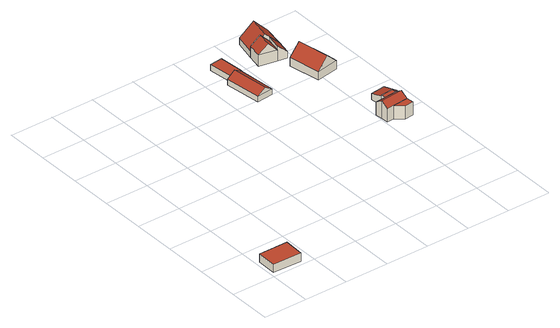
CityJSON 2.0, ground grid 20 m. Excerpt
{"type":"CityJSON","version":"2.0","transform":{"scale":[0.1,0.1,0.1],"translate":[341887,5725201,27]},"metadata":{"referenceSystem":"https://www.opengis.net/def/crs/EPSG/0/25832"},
"CityObjects":{
"building1":{"type":"Building","attributes":{"Geometrietyp2DReferenz":"3000","Gemeindeschluessel":"05170016","function":"31001_1000","roofType":"1000","measuredHeight":3.94},"address":[{"country":"Germany","locality":"Hünxe","thoroughfareNumber":"2b","thoroughfareName":"Krudenburger Weg"}],"geometry":[{"type":"Solid","lod":"2","boundaries":[[[[0,1,2,3]],[[4,5,1,0]],[[6,7,5,4]],[[3,2,7,6]],[[4,0,3,6]],[[1,5,7,2]]]],"semantics":{"surfaces":[{"type":"WallSurface"},{"type":"RoofSurface"},{"type":"GroundSurface"}],"values":[[0,0,0,0,1,2]]}}]},
"building2":{"type":"Building","attributes":{"Gemeindeschluessel":"05170016","Geometrietyp2DReferenz":"3000","function":"31001_1000"},"address":[{"country":"Germany","locality":"Hünxe","thoroughfareNumber":"2","thoroughfareName":"Krudenburger Weg"}],"children":["building2-1","building2-2"]},
"building2-1":{"type":"BuildingPart","attributes":{"roofType":"3100","measuredHeight":4.99},"parents":["building2"],"geometry":[{"type":"MultiSurface","lod":"2","boundaries":[[[8,9,10,11]],[[12,13,14,15]],[[11,10,13,12]],[[12,16,11]],[[11,16,17,8]],[[15,17,16,12]],[[9,14,13,10]],[[8,18,19,9]],[[18,15,14,19]],[[20,21,18,8,17]],[[18,21,20,15]]],"semantics":{"surfaces":[{"type":"WallSurface"},{"type":"RoofSurface"},{"type":"GroundSurface"},{"type":"ClosureSurface"}],"values":[0,0,0,0,1,1,2,0,3,0,3]}}]},
"building2-2":{"type":"BuildingPart","attributes":{"roofType":"1000","measuredHeight":2.88},"parents":["building2"],"geometry":[{"type":"MultiSurface","lod":"2","boundaries":[[[22,23,19,21]],[[24,25,23,22]],[[26,14,25,24]],[[24,22,21,26]],[[23,25,14,19]],[[26,20,15]],[[15,18,19,14]],[[20,21,18,15]]],"semantics":{"surfaces":[{"type":"WallSurface"},{"type":"RoofSurface"},{"type":"GroundSurface"},{"type":"ClosureSurface"}],"values":[0,0,0,1,2,0,3,3]}}]},
"building3":{"type":"Building","attributes":{"Gemeindeschluessel":"05170016","Geometrietyp2DReferenz":"3000","function":"31001_1010"},"address":[{"country":"Germany","locality":"Hünxe","thoroughfareNumber":"2a","thoroughfareName":"Krudenburger Weg"}],"children":["building3-1","building3-2","building3-3"]},
"building3-1":{"type":"BuildingPart","attributes":{"roofType":"3100","measuredHeight":8.3},"parents":["building3"],"geometry":[{"type":"Solid","lod":"2","boundaries":[[[[27,28,29,30]],[[31,32,28,27]],[[33,34,32,31]],[[35,36,34,33]],[[37,38,39,40]],[[41,42,38,37]],[[40,35,33,31,37]],[[27,30,41,37,31]],[[28,32,34,36,39,38,42,29]],[[40,39,36,35]],[[30,29,42,41]]]],"semantics":{"surfaces":[{"type":"WallSurface"},{"type":"RoofSurface"},{"type":"GroundSurface"},{"type":"ClosureSurface"}],"values":[[0,0,0,0,0,0,1,1,2,3,3]]}}]},
"building3-2":{"type":"BuildingPart","attributes":{"roofType":"1000","measuredHeight":6.26},"parents":["building3"],"geometry":[{"type":"Solid","lod":"2","boundaries":[[[[43,44,36,35]],[[45,46,44,43]],[[47,48,46,45]],[[49,50,48,47]],[[40,39,50,49]],[[49,47,45,43,35,40]],[[44,46,48,50,39,36]],[[35,36,39,40]]]],"semantics":{"surfaces":[{"type":"WallSurface"},{"type":"RoofSurface"},{"type":"GroundSurface"},{"type":"ClosureSurface"}],"values":[[0,0,0,0,0,1,2,3]]}}]},
"building3-3":{"type":"BuildingPart","attributes":{"roofType":"1000","measuredHeight":6.26},"parents":["building3"],"geometry":[{"type":"Solid","lod":"2","boundaries":[[[[51,52,42,41]],[[53,54,52,51]],[[30,29,54,53]],[[51,41,30,53]],[[42,52,54,29]],[[41,42,29,30]]]],"semantics":{"surfaces":[{"type":"WallSurface"},{"type":"RoofSurface"},{"type":"GroundSurface"},{"type":"ClosureSurface"}],"values":[[0,0,0,1,2,3]]}}]},
"building4":{"type":"Building","attributes":{"Geometrietyp2DReferenz":"3000","Gemeindeschluessel":"05170016","function":"31001_2720","roofType":"3100","measuredHeight":9.25},"address":[{"country":"Germany","locality":"Hünxe","thoroughfareNumber":"2","thoroughfareName":"Krudenburger Weg"}],"geometry":[{"type":"Solid","lod":"2","boundaries":[[[[55,56,57,58]],[[59,60,56,55]],[[61,62,60,59]],[[58,57,62,61]],[[55,63,59]],[[61,64,58]],[[58,64,63,55]],[[59,63,64,61]],[[56,60,62,57]]]],"semantics":{"surfaces":[{"type":"WallSurface"},{"type":"RoofSurface"},{"type":"GroundSurface"}],"values":[[0,0,0,0,0,0,1,1,2]]}}]},
"building5":{"type":"Building","attributes":{"Geometrietyp2DReferenz":"3000","Gemeindeschluessel":"05170016","function":"31001_2463","roofType":"2100","measuredHeight":4.96},"address":[{"country":"Germany","locality":"Hünxe","thoroughfareNumber":"2a","thoroughfareName":"Krudenburger Weg"}],"geometry":[{"type":"Solid","lod":"2","boundaries":[[[[65,66,67,68]],[[69,70,66,65]],[[71,72,70,69]],[[73,74,72,71]],[[75,76,74,73]],[[68,67,76,75]],[[73,71,69,65,68,75]],[[66,70,72,74,76,67]]]],"semantics":{"surfaces":[{"type":"WallSurface"},{"type":"RoofSurface"},{"type":"GroundSurface"}],"values":[[0,0,0,0,0,0,1,2]]}}]},
"building6":{"type":"Building","attributes":{"Gemeindeschluessel":"05170016","Geometrietyp2DReferenz":"3000","function":"31001_1000"},"address":[{"country":"Germany","locality":"Hünxe","thoroughfareNumber":"2","thoroughfareName":"Krudenburger Weg"}],"children":["building6-1","building6-2"]},
"building6-1":{"type":"BuildingPart","attributes":{"roofType":"3100","measuredHeight":9.31},"parents":["building6"],"geometry":[{"type":"MultiSurface","lod":"2","boundaries":[[[77,78,79,80]],[[81,82,83,84]],[[80,79,82,81]],[[81,85,80]],[[80,85,86,77]],[[84,86,85,81]],[[78,83,82,79]],[[87,84,83,88]],[[77,87,88,78]],[[84,87,89,90,86]],[[77,90,89,87]]],"semantics":{"surfaces":[{"type":"WallSurface"},{"type":"RoofSurface"},{"type":"GroundSurface"},{"type":"ClosureSurface"}],"values":[0,0,0,0,1,1,2,0,3,0,3]}}]},
"building6-2":{"type":"BuildingPart","attributes":{"roofType":"2100","measuredHeight":7.2},"parents":["building6"],"geometry":[{"type":"MultiSurface","lod":"2","boundaries":[[[91,92,78,77]],[[93,94,92,91]],[[89,88,94,93]],[[91,77,89,93]],[[78,92,94,88]],[[87,77,78,88]],[[89,90,77,87]]],"semantics":{"surfaces":[{"type":"WallSurface"},{"type":"RoofSurface"},{"type":"GroundSurface"},{"type":"ClosureSurface"}],"values":[0,0,0,1,2,3,3]}}]},
"building7":{"type":"Building","attributes":{"Geometrietyp2DReferenz":"3000","Gemeindeschluessel":"05170016","function":"31001_1010","roofType":"3100","measuredHeight":8.84},"address":[{"country":"Germany","locality":"Hünxe","thoroughfareNumber":"2","thoroughfareName":"Krudenburger Weg"}],"geometry":[{"type":"Solid","lod":"2","boundaries":[[[[95,96,97,98]],[[99,100,96,95]],[[101,102,100,99]],[[98,97,102,101]],[[95,103,99]],[[101,104,98]],[[98,104,103,95]],[[99,103,104,101]],[[96,100,102,97]]]],"semantics":{"surfaces":[{"type":"WallSurface"},{"type":"RoofSurface"},{"type":"GroundSurface"}],"values":[[0,0,0,0,0,0,1,1,2]]}}]}
},
"vertices":[
[134,1,62],[134,1,23],[137,94,23],[137,94,62],[1,4,62],[1,4,23],[3,96,62],[3,96,23],
[673,1155,36],[673,1155,10],[693,987,10],[693,987,36],[770,996,36],[770,996,10],[752,1167,10],[752,1167,36],[732,991,60],[713,1161,60],[695,1158,36],[695,1158,10],[749,1167,38],[695,1158,38],
[682,1273,38],[682,1273,10],[741,1280,38],[741,1280,10],[752,1167,38],
[1002,566,75],[1002,566,13],[1033,569,13],[1033,569,75],[999,598,95],[999,598,13],[996,631,75],[996,631,13],[1043,634,75],[1043,634,13],[1104,608,95],[1104,608,13],[1101,639,13],[1101,639,75],[1107,576,75],[1107,576,13],
[1041,655,75],[1041,655,13],[1057,656,75],[1057,656,13],[1099,660,75],[1099,660,13],[1100,656,75],[1100,656,13],
[1110,543,75],[1110,543,13],[1069,539,75],[1069,539,13],
[932,1169,59],[932,1169,7],[945,1237,7],[945,1237,59],[851,1185,59],[851,1185,7],[864,1253,59],[864,1253,7],[892,1177,99],[905,1245,99],
[1057,656,60],[1057,656,12],[1099,660,12],[1099,660,60],[1051,728,41],[1051,728,12],[1117,734,41],[1117,734,12],[1124,658,62],[1124,658,12],[1100,656,62],[1100,656,12],
[987,1229,38],[987,1229,6],[1005,1327,6],[1005,1327,38],[886,1350,38],[886,1350,6],[864,1253,6],[864,1253,38],[945,1339,99],[925,1241,99],[945,1237,38],[945,1237,6],[945,1237,78],[980,1231,45],
[974,1162,38],[974,1162,6],[932,1169,78],[932,1169,6],
[1077,984,47],[1077,984,8],[1051,1130,8],[1051,1130,47],[974,966,47],[974,966,8],[948,1112,47],[948,1112,8],[1025,975,97],[999,1121,97]
]}
